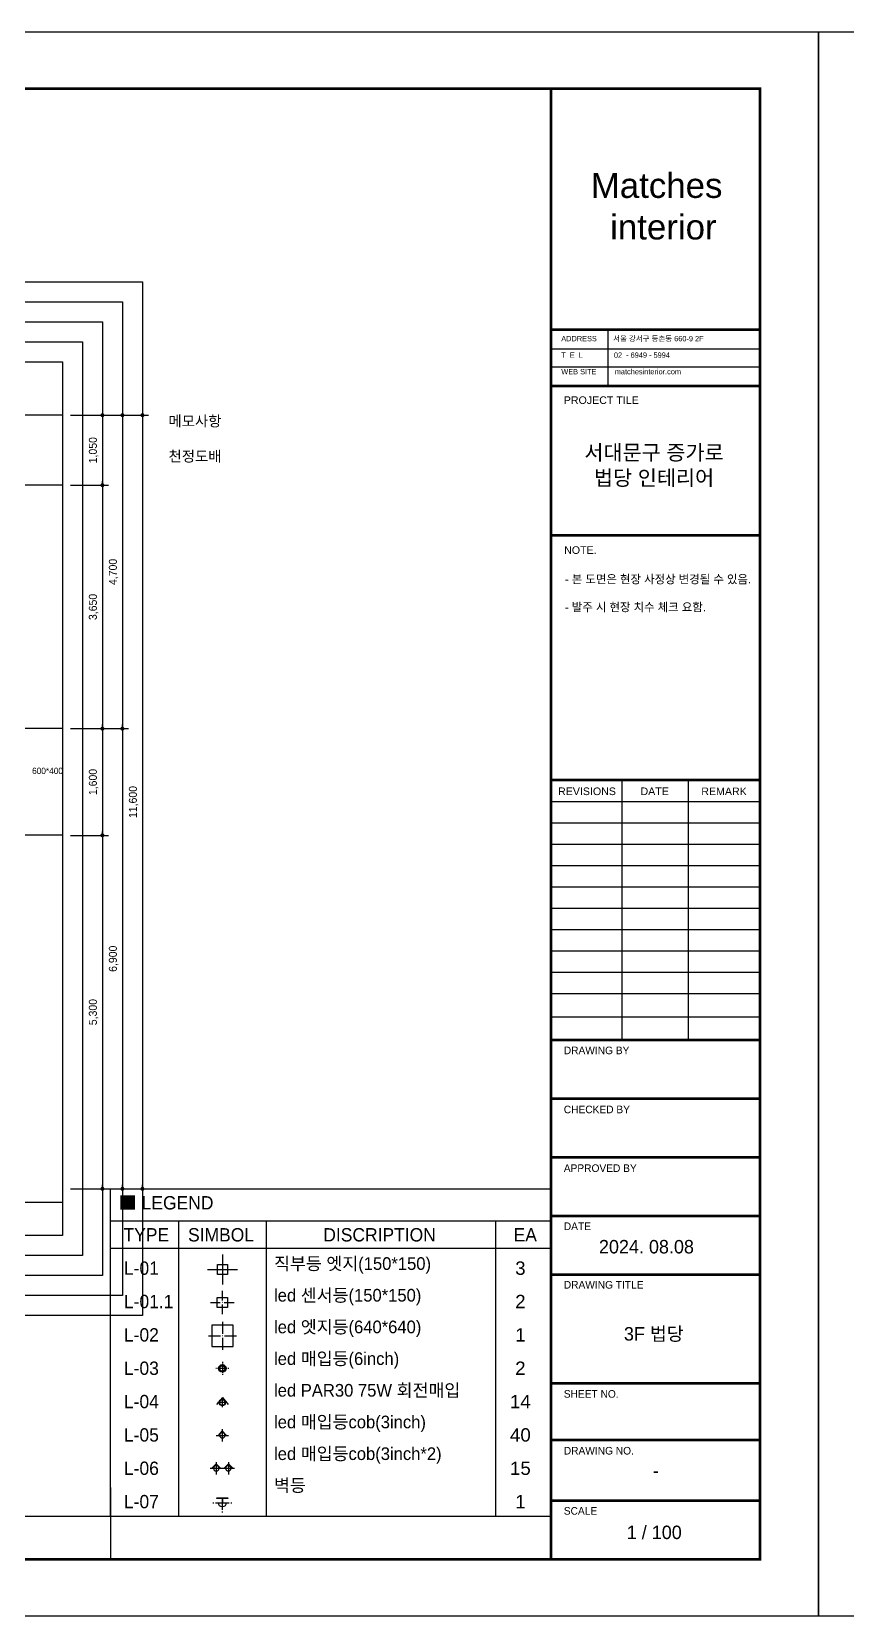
# Model space of a CAD drawing. Header units: millimetres. Extents: x -224448 to 1592092, y -164641 to 319001.
# Drawn here: x 169665 to 181890, y 146190 to 169950 of the extents above; entities that cross this region are included whole.
import ezdxf
from ezdxf.enums import TextEntityAlignment as Align

# ---------------------------------------------------------------- set-up
doc = ezdxf.new("R2010")
doc.units = ezdxf.units.MM
doc.linetypes.add('CENTER2', pattern=[1.125, 0.75, -0.125, 0.125, -0.125])
doc.layers.get('Defpoints').update_dxf_attribs({"color": 35})
for name, color, linetype in [('6LIG', 6, 'Continuous'), ('ARREA', 1, 'Continuous'), ('DIM', 3, 'Continuous'), ('I-CL-LIT', 7, 'Continuous'), ('I-LIGHT', 1, 'Continuous'), ('I-TEXT', 7, 'Continuous'), ('I_FORMAT', 7, 'Continuous'), ('I_HAT', 8, 'Continuous'), ('I_WALL', 3, 'Continuous'), ('Layer 1', 7, 'Continuous'), ('LIG', 6, 'Continuous')]:
    doc.layers.add(name, color=color, linetype=linetype)
doc.styles.add('HY울릉도', font='')
doc.styles.add('IABU-글꼴스타일', font='')
doc.styles.add('NTOP', font='Dotum.ttf')
doc.styles.add('sim', font='')
doc.styles.get("Standard").update_dxf_attribs({"font": 'arial.ttf'})
doc.styles.add('주석', font='arial.ttf')
doc.styles.get('HY울릉도').set_extended_font_data('HY울릉도L')
doc.styles.get('IABU-글꼴스타일').set_extended_font_data('HY울릉도L')
doc.styles.get('sim').set_extended_font_data('Pretendard Variable Light')
doc.dimstyles.new('IABC-100 (SUB)', dxfattribs={"dimscale": 60, "dimtxt": 2, "dimasz": 1, "dimexe": 1.5, "dimexo": 2, "dimgap": 1, "dimtad": 1, "dimdec": 0, "dimdsep": 46, "dimlunit": 6, "dimtxsty": 'IABU-글꼴스타일', "dimblk": '1234_Dot', "dimcen": 1, "dimclrd": 4, "dimclre": 4, "dimclrt": 7, "dimadec": 0, "dimazin": 0, "dimtfac": 1, "dimtdec": 0, "dimtix": 1, "dimtmove": 2, "dimatfit": 3, "dimldrblk": '1234_Dot', "dimfxl": 2, "dimtolj": 1, "dimtzin": 0, "dimarcsym": 0})

# ---------------------------------------------------------------- blocks, each defined once
blk = doc.blocks.new('1234_Dot')
at = {"color": 0, "linetype": 'ByBlock', "lineweight": -2}
blk.add_line((-0.5, 0), (-1, 0), dxfattribs=at)
at = {"color": 0, "linetype": 'ByBlock', "const_width": 0.5}
blk.add_lwpolyline([(-0.25, 0, 1), (0.25, 0, 1)], format="xyb", close=True, dxfattribs=at)
blk = doc.blocks.new('*D417')
at = {"layer": 'Defpoints', "color": 0, "ltscale": 50, "transparency": 16777216}
for p in [(170125, 164200), (170125, 163150), (170725, 163150)]:
    blk.add_point(p, dxfattribs=at)
at = {"layer": 'DIM', "color": 4, "lineweight": -2, "ltscale": 50, "transparency": 16777216}
for p, q in [((170245, 164200), (170815, 164200)), ((170725, 164140), (170725, 163210)), ((170245, 163150), (170815, 163150))]:
    blk.add_line(p, q, dxfattribs=at)
at = {"layer": 'DIM', "color": 4, "lineweight": -2, "ltscale": 50, "transparency": 16777216, "xscale": 60, "yscale": 60, "zscale": 60}
for p, rotation in [((170725, 164200), 90), ((170725, 163150), 270)]:
    blk.add_blockref('1234_Dot', p, dxfattribs=dict(at, rotation=rotation))
at = {"layer": 'DIM', "color": 7, "ltscale": 50, "transparency": 16777216, "insert": (170593, 163675), "char_height": 120, "attachment_point": 5, "rotation": 90, "style": 'IABU-글꼴스타일'}
blk.add_mtext('\\A1;1,050', dxfattribs=at)
blk = doc.blocks.new('*D418')
at = {"layer": 'Defpoints', "color": 0, "ltscale": 50, "transparency": 16777216}
for p in [(170125, 163150), (170125, 159500), (170725, 159500)]:
    blk.add_point(p, dxfattribs=at)
at = {"layer": 'DIM', "color": 4, "lineweight": -2, "ltscale": 50, "transparency": 16777216}
for p, q in [((170245, 163150), (170815, 163150)), ((170725, 163090), (170725, 159560)), ((170245, 159500), (170815, 159500))]:
    blk.add_line(p, q, dxfattribs=at)
at = {"layer": 'DIM', "color": 4, "lineweight": -2, "ltscale": 50, "transparency": 16777216, "xscale": 60, "yscale": 60, "zscale": 60}
for p, rotation in [((170725, 163150), 90), ((170725, 159500), 270)]:
    blk.add_blockref('1234_Dot', p, dxfattribs=dict(at, rotation=rotation))
at = {"layer": 'DIM', "color": 7, "ltscale": 50, "transparency": 16777216, "insert": (170593, 161325), "char_height": 120, "attachment_point": 5, "rotation": 90, "style": 'IABU-글꼴스타일'}
blk.add_mtext('\\A1;3,650', dxfattribs=at)
blk = doc.blocks.new('*D419')
at = {"layer": 'Defpoints', "color": 0, "ltscale": 50, "transparency": 16777216}
for p in [(170125, 159500), (170125, 157900), (170725, 157900)]:
    blk.add_point(p, dxfattribs=at)
at = {"layer": 'DIM', "color": 4, "lineweight": -2, "ltscale": 50, "transparency": 16777216}
for p, q in [((170245, 159500), (170815, 159500)), ((170725, 159440), (170725, 157960)), ((170245, 157900), (170815, 157900))]:
    blk.add_line(p, q, dxfattribs=at)
at = {"layer": 'DIM', "color": 4, "lineweight": -2, "ltscale": 50, "transparency": 16777216, "xscale": 60, "yscale": 60, "zscale": 60}
for p, rotation in [((170725, 159500), 90), ((170725, 157900), 270)]:
    blk.add_blockref('1234_Dot', p, dxfattribs=dict(at, rotation=rotation))
at = {"layer": 'DIM', "color": 7, "ltscale": 50, "transparency": 16777216, "insert": (170593, 158700), "char_height": 120, "attachment_point": 5, "rotation": 90, "style": 'IABU-글꼴스타일'}
blk.add_mtext('\\A1;1,600', dxfattribs=at)
blk = doc.blocks.new('*D420')
at = {"layer": 'Defpoints', "color": 0, "ltscale": 50, "transparency": 16777216}
for p in [(170125, 157900), (170125, 152600), (170725, 152600)]:
    blk.add_point(p, dxfattribs=at)
at = {"layer": 'DIM', "color": 4, "lineweight": -2, "ltscale": 50, "transparency": 16777216}
for p, q in [((170245, 157900), (170815, 157900)), ((170725, 157840), (170725, 152660)), ((170245, 152600), (170815, 152600))]:
    blk.add_line(p, q, dxfattribs=at)
at = {"layer": 'DIM', "color": 4, "lineweight": -2, "ltscale": 50, "transparency": 16777216, "xscale": 60, "yscale": 60, "zscale": 60}
for p, rotation in [((170725, 157900), 90), ((170725, 152600), 270)]:
    blk.add_blockref('1234_Dot', p, dxfattribs=dict(at, rotation=rotation))
at = {"layer": 'DIM', "color": 7, "ltscale": 50, "transparency": 16777216, "insert": (170593, 155250), "char_height": 120, "attachment_point": 5, "rotation": 90, "style": 'IABU-글꼴스타일'}
blk.add_mtext('\\A1;5,300', dxfattribs=at)
blk = doc.blocks.new('*D411')
at = {"layer": 'Defpoints', "color": 0, "ltscale": 50, "transparency": 16777216}
for p in [(170125, 164200), (170125, 152600), (171325, 152600)]:
    blk.add_point(p, dxfattribs=at)
at = {"layer": 'DIM', "color": 4, "lineweight": -2, "ltscale": 50, "transparency": 16777216}
for p, q in [((170245, 164200), (171415, 164200)), ((171325, 164140), (171325, 152660)), ((170245, 152600), (171415, 152600))]:
    blk.add_line(p, q, dxfattribs=at)
at = {"layer": 'DIM', "color": 4, "lineweight": -2, "ltscale": 50, "transparency": 16777216, "xscale": 60, "yscale": 60, "zscale": 60}
for p, rotation in [((171325, 164200), 90), ((171325, 152600), 270)]:
    blk.add_blockref('1234_Dot', p, dxfattribs=dict(at, rotation=rotation))
at = {"layer": 'DIM', "color": 7, "ltscale": 50, "transparency": 16777216, "insert": (171193, 158400), "char_height": 120, "attachment_point": 5, "rotation": 90, "style": 'IABU-글꼴스타일'}
blk.add_mtext('\\A1;11,600', dxfattribs=at)
blk = doc.blocks.new('*D412')
at = {"layer": 'Defpoints', "color": 0, "ltscale": 50, "transparency": 16777216}
for p in [(170125, 164200), (170125, 159500), (171025, 159500)]:
    blk.add_point(p, dxfattribs=at)
at = {"layer": 'DIM', "color": 4, "lineweight": -2, "ltscale": 50, "transparency": 16777216}
for p, q in [((170245, 164200), (171115, 164200)), ((171025, 164140), (171025, 159560)), ((170245, 159500), (171115, 159500))]:
    blk.add_line(p, q, dxfattribs=at)
at = {"layer": 'DIM', "color": 4, "lineweight": -2, "ltscale": 50, "transparency": 16777216, "xscale": 60, "yscale": 60, "zscale": 60}
for p, rotation in [((171025, 164200), 90), ((171025, 159500), 270)]:
    blk.add_blockref('1234_Dot', p, dxfattribs=dict(at, rotation=rotation))
at = {"layer": 'DIM', "color": 7, "ltscale": 50, "transparency": 16777216, "insert": (170893, 161850), "char_height": 120, "attachment_point": 5, "rotation": 90, "style": 'IABU-글꼴스타일'}
blk.add_mtext('\\A1;4,700', dxfattribs=at)
blk = doc.blocks.new('*D413')
at = {"layer": 'Defpoints', "color": 0, "ltscale": 50, "transparency": 16777216}
for p in [(170125, 159500), (170125, 152600), (171025, 152600)]:
    blk.add_point(p, dxfattribs=at)
at = {"layer": 'DIM', "color": 4, "lineweight": -2, "ltscale": 50, "transparency": 16777216}
for p, q in [((170245, 159500), (171115, 159500)), ((171025, 159440), (171025, 152660)), ((170245, 152600), (171115, 152600))]:
    blk.add_line(p, q, dxfattribs=at)
at = {"layer": 'DIM', "color": 4, "lineweight": -2, "ltscale": 50, "transparency": 16777216, "xscale": 60, "yscale": 60, "zscale": 60}
for p, rotation in [((171025, 159500), 90), ((171025, 152600), 270)]:
    blk.add_blockref('1234_Dot', p, dxfattribs=dict(at, rotation=rotation))
at = {"layer": 'DIM', "color": 7, "ltscale": 50, "transparency": 16777216, "insert": (170893, 156050), "char_height": 120, "attachment_point": 5, "rotation": 90, "style": 'IABU-글꼴스타일'}
blk.add_mtext('\\A1;6,900', dxfattribs=at)
blk = doc.blocks.new('J15')
at = {"layer": 'I-LIGHT', "color": 6, "ltscale": 50}
for p, q in [((319165, 48370), (319165, 47920)), ((318940, 48145), (319390, 48145))]:
    blk.add_line(p, q, dxfattribs=at)
blk.add_lwpolyline([(319090, 48220), (319240, 48220), (319240, 48070), (319090, 48070)], close=True, dxfattribs=at)
blk = doc.blocks.new('l2')
blk.add_circle((354296, 53893), 37.5)
at = {"layer": 'I-CL-LIT', "color": 1}
for p, q in [((354239, 53893), (354230, 53893)), ((354344, 53893), (354248, 53893)), ((354296, 53959), (354296, 53950)), ((354296, 53942), (354296, 53845)), ((354362, 53893), (354353, 53893)), ((354296, 53836), (354296, 53828))]:
    blk.add_line(p, q, dxfattribs=at)
blk.add_circle((354296, 53893), 26.3, dxfattribs=at)
blk = doc.blocks.new('다운라이트')
at = {"layer": '6LIG'}
for p, q in [((290482, 34822, 0), (290490, 34822, 0)), ((290592, 34933, 0), (290592, 34925, 0)), ((290694, 34822, 0), (290702, 34822, 0)), ((290592, 34720, 0), (290592, 34712, 0))]:
    blk.add_line(p, q, dxfattribs=at)
at = {"layer": '6LIG', "color": 8}
for p, q in [((290498, 34822, 0), (290687, 34822, 0)), ((290592, 34917, 0), (290592, 34728, 0))]:
    blk.add_line(p, q, dxfattribs=at)
at = {"layer": '6LIG'}
blk.add_circle((290592, 34822, 0), 78.7, dxfattribs=at)
at = {"layer": '6LIG', "color": 8}
blk.add_circle((290592, 34822, 0), 68.2, dxfattribs=at)
blk = doc.blocks.new('j456')
at = {"color": 6, "ltscale": 2}
for q in [(160392, 126804), (160564, 126804)]:
    blk.add_line((160478, 126702), q, dxfattribs=at)
at = {"xscale": 0.6082559999777004, "yscale": 0.6082559999777004, "zscale": 0.6082560000000001}
blk.add_blockref('다운라이트', (-16276, 105595, 0), dxfattribs=at)
blk = doc.blocks.new('SP01')
at = {"layer": 'I-LIGHT'}
blk.add_hatch(color=1, dxfattribs=at).paths.add_polyline_path([(2182616, -1632810), (2182551, -1632878), (2182576, -1632878, -1), (2182656, -1632878), (2182680, -1632878)])
at = {"layer": 'I-LIGHT', "color": 1}
for p, q in [((2182616, -1632787), (2182616, -1632970)), ((2182707, -1632878), (2182524, -1632878)), ((2182616, -1632810), (2182551, -1632878)), ((2182551, -1632878), (2182576, -1632878)), ((2182616, -1632810), (2182680, -1632878)), ((2182656, -1632878), (2182680, -1632878))]:
    blk.add_line(p, q, dxfattribs=at)
at = {"layer": 'I-LIGHT', "color": 4}
blk.add_circle((2182616, -1632878), 40, dxfattribs=at)
blk = doc.blocks.new('j855')
at = {"layer": 'I-LIGHT'}
for p, q in [((96735, 140572), (96735, 140427)), ((96560, 140397), (96705, 140397)), ((96735, 140398), (96735, 140396)), ((96735, 140367), (96735, 140222)), ((96765, 140397), (96910, 140397))]:
    blk.add_line(p, q, dxfattribs=at)
at = {"layer": 'I-LIGHT', "ltscale": 50}
blk.add_lwpolyline([(96660, 140472), (96810, 140472), (96810, 140322), (96660, 140322)], close=True, dxfattribs=at)
at = {"layer": 'I-LIGHT'}
blk.add_lwpolyline([(96736, 140397), (96735, 140397), (96734, 140397)], dxfattribs=at)
blk = doc.blocks.new('j51')
at = {"layer": 'I-LIGHT'}
for p, q in [((93551, 140906), (93551, 140546)), ((93131, 140486), (93491, 140486)), ((93551, 140486), (93550, 140486)), ((93551, 140487), (93551, 140485)), ((93551, 140486), (93552, 140486)), ((93551, 140426), (93551, 140066)), ((93611, 140486), (93971, 140486))]:
    blk.add_line(p, q, dxfattribs=at)
at = {"layer": 'I-LIGHT', "linetype": 'Continuous'}
blk.add_lwpolyline([(93871, 140806), (93231, 140806), (93231, 140166), (93871, 140166)], close=True, dxfattribs=at)
blk = doc.blocks.new('B-03')
at = {"layer": 'LIG', "color": 1}
for p, q in [((-144, 74), (-128, 74)), ((-104, 74), (104, 74)), ((0, 218), (0, 202)), ((0, 178), (0, 10)), ((128, 74), (144, 74))]:
    blk.add_line(p, q, dxfattribs=at)
at = {"layer": 'LIG', "color": 6}
for p, q in [((-58, 74), (58, 74)), ((0, 10), (0, 74))]:
    blk.add_line(p, q, dxfattribs=at)
at = {"layer": 'LIG', "color": 3}
blk.add_lwpolyline([(-83, 10), (-83, 0), (83, 0), (83, 10)], close=True, dxfattribs=at)
at = {"layer": 'LIG', "color": 6}
blk.add_arc((0, 74), 58.5, 0, 180, dxfattribs=at)
blk = doc.blocks.new('j512')
at = {"layer": 'LIG'}
blk.add_blockref('B-03', (99844, 140240), dxfattribs=at)

msp = doc.modelspace()

# ---------------------------------------------------------------- hatches: boundary and pattern name
at = {"layer": 'I_HAT'}
h = msp.add_hatch(dxfattribs=at)
h.set_pattern_fill('ANSI31', color=256, scale=10)
h.set_pattern_definition([(45, (33682.13, 10146.922), (-22.4506403, 22.4506403), [])])
h.paths.add_polyline_path([(162081.116, 159405.492), (161758.116, 159405.492), (161758.116, 158885.492), (162081.116, 158885.492)])
h.paths.add_polyline_path([(162078.116, 152780.492), (161758.116, 152780.492), (161758.116, 152600.492), (162078.116, 152600.492)])
h.paths.add_polyline_path([(162078.116, 152600.492), (161758.116, 152600.492), (161758.116, 152500.492), (162078.116, 152500.492)])
h.paths.add_polyline_path([(162078.116, 152500.412), (161758.116, 152500.412), (161758.116, 152495.728), (162078.116, 152495.728)])
h.paths.add_polyline_path([(162078.116, 152495.728), (161758.116, 152495.728), (161758.116, 152477.374), (162078.116, 152477.374)])
h.paths.add_polyline_path([(162078.116, 152477.374), (161758.116, 152477.374), (161758.116, 152473.374), (162078.116, 152473.374)])
h.paths.add_polyline_path([(162078.116, 152473.374), (161758.116, 152473.374), (161758.116, 152455.728), (162078.116, 152455.728)])
h.paths.add_polyline_path([(162078.116, 152455.728), (161758.116, 152455.728), (161758.116, 152400.492), (162078.116, 152400.492)])
h.paths.add_polyline_path([(161551.22, 155574.42), (161551.22, 156091.563), (161348.363, 156091.563), (161348.363, 155574.42)], flags=9)
h.paths.add_polyline_path([(161551.22, 152402.706), (161551.22, 152771.277), (161371.22, 152771.277), (161371.22, 152402.706)], flags=9)
h.paths.add_polyline_path([(169640.155, 158775.865), (170226.333, 158775.865), (170226.333, 158955.36), (169640.155, 158955.36)], flags=9)
h.paths.add_polyline_path([(167859.032, 158666.981), (168777.141, 158666.981), (168777.141, 159039.684), (167859.032, 159039.684)], flags=9)
h.paths.add_polyline_path([(167231.482, 163496.715), (168422.294, 163496.715), (168422.294, 163869.418), (167231.482, 163869.418)], flags=9)
h.paths.add_polyline_path([(161824.905, 163540.812), (162743.015, 163540.812), (162743.015, 163913.515), (161824.905, 163913.515)], flags=9)
h.paths.add_polyline_path([(164042.865, 154904.292), (164688.271, 154904.292), (164688.271, 155276.995), (164042.865, 155276.995)], flags=9)
h.paths.add_polyline_path([(163809.717, 154377.695), (164436.656, 154377.695), (164436.656, 154589.262), (163809.717, 154589.262)], flags=9)
h.paths.add_polyline_path([(163808.605, 154580.284), (165405.768, 154580.284), (165405.768, 154785.807), (163808.605, 154785.807)], flags=9)
h.paths.add_polyline_path([(159352.449, 160624.65), (160886.803, 160624.65), (160886.803, 161522.46), (159352.449, 161522.46)], flags=9)
h.paths.add_polyline_path([(157036.369, 157215.883), (158132.293, 157215.883), (158132.293, 157619.778), (157036.369, 157619.778)], flags=9)
h.paths.add_polyline_path([(165949.992, 157665.883), (167045.916, 157665.883), (167045.916, 158069.778), (165949.992, 158069.778)], flags=9)
h.paths.add_polyline_path([(168515.844, 153450.883), (169322.773, 153450.883), (169322.773, 153854.777), (168515.844, 153854.777)], flags=9)
h.paths.add_polyline_path([(167700.866, 152695.883), (168507.795, 152695.883), (168507.795, 153099.777), (167700.866, 153099.777)], flags=9)
h.paths.add_polyline_path([(168639.83, 163499.849), (169293.498, 163499.849), (169293.498, 163903.2), (168639.83, 163903.2)], flags=9)
h.paths.add_polyline_path([(167433.247, 161286.818), (168163.546, 161286.818), (168163.546, 161690.713), (167433.247, 161690.713)], flags=9)
h.paths.add_polyline_path([(159081.147, 162743.645), (160177.071, 162743.645), (160177.071, 163147.539), (159081.147, 163147.539)], flags=9)

# ---------------------------------------------------------------- linework, layer by layer
for p, q in [((171867.975, 152120.492), (171867.975, 147685.353)), ((173177.975, 152120.492), (173177.975, 147685.353)), ((176617.975, 152120.492), (176617.975, 147685.353)), ((170847.975, 151710.492), (177447.975, 151710.492))]:
    msp.add_line(p, q)
at = {"color": 2}
msp.add_line((170847.975, 148123.449), (170847.975, 147045.353), dxfattribs=at)
at = {"layer": 'ARREA', "color": 1, "linetype": 'CENTER2', "ltscale": 2000}
for p, q in [((170124.894, 164200.492), (156224.894, 164200.492)), ((170124.894, 163150.492), (165574.894, 163150.492)), ((170124.894, 159500.492), (165574.894, 159500.492)), ((170124.894, 157900.492), (166174.894, 157900.492)), ((170122.427, 152396.74), (156222.427, 152396.74))]:
    msp.add_line(p, q, dxfattribs=at)
at = {"layer": 'Defpoints'}
for points in [[(147860, 169950.153), (181460, 169950.153), (181460, 146190.153), (147860, 146190.153)], [(181460, 169950.153), (215060, 169950.153), (215060, 146190.153), (181460, 146190.153)], [(155024.894, 166200.492), (171324.894, 166200.492), (171324.894, 150700.492), (155024.894, 150700.492)], [(155324.894, 165900.492), (171024.894, 165900.492), (171024.894, 151000.492), (155324.894, 151000.492)], [(155624.894, 165600.492), (170724.894, 165600.492), (170724.894, 151300.492), (155624.894, 151300.492)], [(155924.894, 165300.492), (170424.894, 165300.492), (170424.894, 151600.492), (155924.894, 151600.492)], [(156224.894, 165000.492), (170124.894, 165000.492), (170124.894, 151900.492), (156224.894, 151900.492)]]:
    msp.add_lwpolyline(points, close=True, dxfattribs=at)
at = {"layer": 'I-LIGHT', "color": 6, "ltscale": 50}
msp.add_line((172522.975, 149369.849), (172522.975, 149419.849), dxfattribs=at)
at = {"layer": 'I-TEXT', "color": 0}
msp.add_line((170847.975, 152120.492), (177447.975, 152120.492), dxfattribs=at)
msp.add_lwpolyline([(170847.975, 152600.492), (177447.975, 152600.492), (177447.975, 147685.353), (170847.975, 147685.353)], close=True, dxfattribs=at)
at = {"layer": 'I_FORMAT'}
for p, q in [((178303.173, 165483.348), (178303.173, 164637.188)), ((177447.896, 165195.014), (180579.921, 165195.014)), ((177447.975, 164926.214), (180583.628, 164926.214)), ((179508.598, 154833.065), (179508.598, 158728.489)), ((178516.407, 154819.872), (178516.407, 158715.296)), ((177447.975, 158408.489), (180580, 158408.489)), ((177447.975, 158088.489), (180580, 158088.489)), ((177447.975, 157768.489), (180580, 157768.489)), ((177447.975, 157448.489), (180580, 157448.489)), ((177447.975, 157128.489), (180580, 157128.489)), ((177447.975, 156808.489), (180580, 156808.489)), ((177447.975, 156488.489), (180580, 156488.489)), ((177447.975, 156168.489), (180580, 156168.489)), ((177447.975, 155848.489), (180580, 155848.489)), ((177447.975, 155528.489), (180580, 155528.489)), ((177447.975, 155180.777), (180580, 155180.777)), ((177447.975, 147685.353), (148740, 147685.353))]:
    msp.add_line(p, q, dxfattribs=at)
for points, const_width in [([(177447.975, 147045.353), (148740, 147045.353), (148740, 169094.953), (177447.975, 169094.953)], 40.174), ([(177447.975, 169094.953), (177447.975, 147038.544)], 40.174), ([(177447.975, 169094.953), (180580, 169094.953), (180580, 147045.353), (177447.975, 147045.353)], 40.174), ([(177447.975, 165483.348), (180580, 165483.348)], 40.174), ([(177447.975, 164637.88), (180574.834, 164637.88)], 40.174), ([(177447.975, 162399.607), (180580, 162399.607)], 40.174), ([(177447.975, 158728.489), (180580, 158728.489)], 40.174), ([(177447.975, 154833.065), (180580, 154833.065)], 40.174), ([(180580, 154833.065), (177780, 154833.065)], 16), ([(177447.975, 153953.065), (180580, 153953.065)], 40.174), ([(177447.975, 153073.065), (180580, 153073.065)], 40.174), ([(177447.975, 152193.065), (180580, 152193.065)], 40.174), ([(177447.975, 151313.065), (180580, 151313.065)], 40.174), ([(177447.975, 149685.353), (180580, 149685.353)], 40.174), ([(177780, 149685.353), (180580, 149685.353)], 24), ([(177447.975, 148833.065), (180580, 148833.065)], 40.174), ([(177780, 148833.065), (180580, 148833.065)], 24), ([(177447.975, 147925.353), (180580, 147925.353)], 40.174), ([(177780, 147925.353), (180580, 147925.353)], 24)]:
    msp.add_lwpolyline(points, dxfattribs=dict(at, const_width=const_width))

# ---------------------------------------------------------------- block references
msp.add_blockref('j855', (75787.636, 10497.356))
at = {"xscale": 0.5, "yscale": 0.5, "zscale": 0.5}
msp.add_blockref('j51', (125747.443, 80154.469), dxfattribs=at)
at = {"rotation": 180}
msp.add_blockref('j456', (333001.407, 276171.18), dxfattribs=at)
at = {"xscale": -1, "rotation": 180}
msp.add_blockref('j512', (72678.975, 288204.303), dxfattribs=at)
at = {"layer": 'I-LIGHT', "color": 1, "xscale": -1}
for p in [(2355138.535, 1781781.482), (2355047.038, 1781287.032), (2355230.032, 1781287.032)]:
    msp.add_blockref('SP01', p, dxfattribs=at)
at = {"layer": 'I_HAT'}
msp.add_blockref('J15', (-146642.025, 103245.492), dxfattribs=at)
at = {"layer": 'I_WALL', "xscale": 1.5, "yscale": 1.5, "zscale": 1.5}
msp.add_blockref('l2', (-358921.249, 69067.08), dxfattribs=at)

# ---------------------------------------------------------------- texts
at = {"attachment_point": 1}
for s, insert, char_height, width in [('\\pxsm1.5;{\\fGulim|b0|i0|c129|p50;직부등 엣지(1\\fGulim|b0|i0|c0|p50;50*150)\\fGulim|b0|i0|c129|p50;\\Pled 센서등(150*150)\\fGulim|b0|i0|c0|p50;\\P\\fGulim|b0|i0|c129|p50;led 엣지등\\fGulim|b0|i0|c0|p50;(\\fGulim|b0|i0|c129|p50;640*640\\fGulim|b0|i0|c0|p50;)\\P\\fGulim|b0|i0|c129|p50;led\\fGulim|b0|i0|c0|p50; \\fGulim|b0|i0|c129|p50;매입등\\fGulim|b0|i0|c0|p50;(6\\fGulim|b0|i0|c129|p50;inch)\\Pled PAR30 75W 회전매입 \\Pled 매입등cob(3inch)\\Pled 매입등cob(3inch*2)\\P벽등}', (173297.939, 151574.245), 190, 3270), ('\\pxsm1.5;{\\fGulim|b0|i0|c129|p50;L-01\\PL-01.1\\PL-02\\PL-03\\PL-04\\PL-05\\PL-06\\PL-07}', (171047.975, 151510.492), 200, 2991.51982), ('\\pxsm1.5,qc;3\\P2\\P1\\P2\\P14\\P40\\P15\\P1', (176747.975, 151510.492), 200, 484.12642)]:
    msp.add_mtext(s, dxfattribs=dict(at, insert=insert, char_height=char_height, width=width))
at = {"layer": 'I-TEXT', "color": 0, "style": 'NTOP'}
for s, insert, char_height, width, attachment_point in [('\\pxsm1;메모사항\\P\\ps*;\\P천정도배', (171716.055, 164190.335), 158.08, 3178.397, 1), ('\\pxql;600*400', (170237.273, 158865.741), 95, 1132.16295, 5), ('\\pxsm1,ql;■ LEGEND', (170967.975, 152490.492), 200, 3178.397, 1), ('\\pxqc;{\\fGulim|b0|i0|c129|p50;TYPE}', (170967.975, 152010.492), 200, 830, 1), ('\\pxqc;{\\fGulim|b0|i0|c129|p50;SIMBOL}', (172087.975, 152010.492), 200, 830, 1), ('\\pxqc;{\\fGulim|b0|i0|c129|p50;DISCRIPTION}', (173437.975, 152010.492), 200, 2882.38209, 1), ('\\pxqc;{\\fGulim|b0|i0|c129|p50;EA}', (176747.975, 152010.492), 200, 630, 1)]:
    msp.add_mtext(s, dxfattribs=dict(at, insert=insert, char_height=char_height, width=width, attachment_point=attachment_point))
at = {"layer": 'I_FORMAT'}
for s, height, p in [('PROJECT TILE', 114.03042, (177640.905, 164368.439)), ('NOTE.', 114.0304, (177646.071, 162120.08))]:
    msp.add_text(s, height=height, dxfattribs=at).set_placement(p)
for s, p in [('REVISIONS', (177988.842, 158560.571)), ('DATE', (179002.748, 158560.571)), ('REMARK', (180042.446, 158559.88))]:
    msp.add_text(s, height=114.0304, dxfattribs=at).set_placement(p, align=Align.MIDDLE_CENTER)
at = {"layer": 'I_FORMAT', "style": 'sim'}
for s, height, p in [('DRAWING BY', 114.0304, (177640.905, 154618.259)), ('CHECKED BY', 114.0304, (177640.905, 153732.821)), ('APPROVED BY', 114.03042, (177640.905, 152852.821)), ('DATE', 114.0304, (177640.905, 151981.792)), ('2024. 08.08', 201.6, (178167.425, 151631.206)), ('DRAWING TITLE', 114.03042, (177640.905, 151103.808)), ('SHEET NO.', 114.0304, (177640.905, 149468.213)), ('DRAWING NO.', 114.03042, (177640.905, 148615.924)), ('SCALE', 114.0304, (177640.905, 147713.735))]:
    msp.add_text(s, height=height, dxfattribs=at).set_placement(p)
msp.add_text('-', height=201.6, dxfattribs=at).set_placement((179020.093, 148374.287), align=Align.MIDDLE_CENTER)
at = {"layer": 'I_FORMAT', "insert": (177603.179, 165387.79), "char_height": 114.030418, "width": 3215.12084, "attachment_point": 1, "line_spacing_factor": 0.93}
msp.add_mtext('{\\fGulim|b0|i0|c129|p50;\\H0.7x;ADDRESS        서울 강서구 등촌동 660-9 2F\\P\\fArial|b0|i0|c129|p34;\\P\\fGulim|b0|i0|c129|p50;T  E  L  \\fArial|b0|i0|c129|p34;          \\fArial|b0|i0|c0|p34;   \\fGulim|b0|i0|c129|p50;02  - 6949 - 5994\\P\\fArial|b0|i0|c129|p34;\\P\\fGulim|b0|i0|c129|p50;WEB SITE         matchesinterior.com}', dxfattribs=at)
at = {"layer": 'I_FORMAT', "insert": (178993.195, 163438.6), "char_height": 228.06084, "width": 7049.60658, "attachment_point": 5}
msp.add_mtext('{\\fPretendard Variable SemiBold|b0|i0|c129|p2;서대문구 증가로\\P법당 인테리어}', dxfattribs=at)
at = {"layer": 'I_FORMAT', "linetype": 'ByBlock', "insert": (177658.064, 161802.658), "char_height": 125.43346, "width": 2771.88373, "attachment_point": 1, "style": 'HY울릉도'}
msp.add_mtext('{\\fPretendard Variable Light|b0|i0|c129|p2;- 본 도면은 현장 사정상 변경될 수 있음.\\P\\P- 발주 시 현장 치수 체크 요함.}', dxfattribs=at)
at = {"layer": 'I_FORMAT', "char_height": 201.6, "width": 3701.04345, "attachment_point": 5, "style": 'sim'}
for s, insert in [('3F 법당', (178989.839, 150415.022)), ('1 / 100', (178996.701, 147447.63))]:
    msp.add_mtext(s, dxfattribs=dict(at, insert=insert))
at = {"layer": 'Layer 1', "color": 250, "insert": (178045.117, 166829.17), "char_height": 373.824, "attachment_point": 7, "style": '주석'}
msp.add_mtext('Matches\\P  interior', dxfattribs=at)

# ---------------------------------------------------------------- dimensions: what is measured, and where the dimension line sits
at = {"layer": 'DIM', "ltscale": 50}
for base, p1, p2, picture, middle in [((170724.894, 163150.492), (170124.894, 164200.492), (170124.894, 163150.492), '*D417', (170593.466, 163675.492)), ((171324.894, 152600.492), (170124.894, 164200.492), (170124.894, 152600.492), '*D411', (171193.466, 158400.492)), ((171024.894, 159500.492), (170124.894, 164200.492), (170124.894, 159500.492), '*D412', (170893.466, 161850.492)), ((170724.894, 159500.492), (170124.894, 163150.492), (170124.894, 159500.492), '*D418', (170593.466, 161325.492)), ((170724.894, 157900.492), (170124.894, 159500.492), (170124.894, 157900.492), '*D419', (170593.466, 158700.492)), ((171024.894, 152600.492), (170124.894, 159500.492), (170124.894, 152600.492), '*D413', (170893.466, 156050.492)), ((170724.894, 152600.492), (170124.894, 157900.492), (170124.894, 152600.492), '*D420', (170593.466, 155250.492))]:
    dim = msp.add_linear_dim(base=base, p1=p1, p2=p2, angle=90, dimstyle='IABC-100 (SUB)', dxfattribs=at)
    dim.commit()
    dim.dimension.update_dxf_attribs({"geometry": picture, "text_midpoint": middle})

doc.saveas('drawing.dxf')
